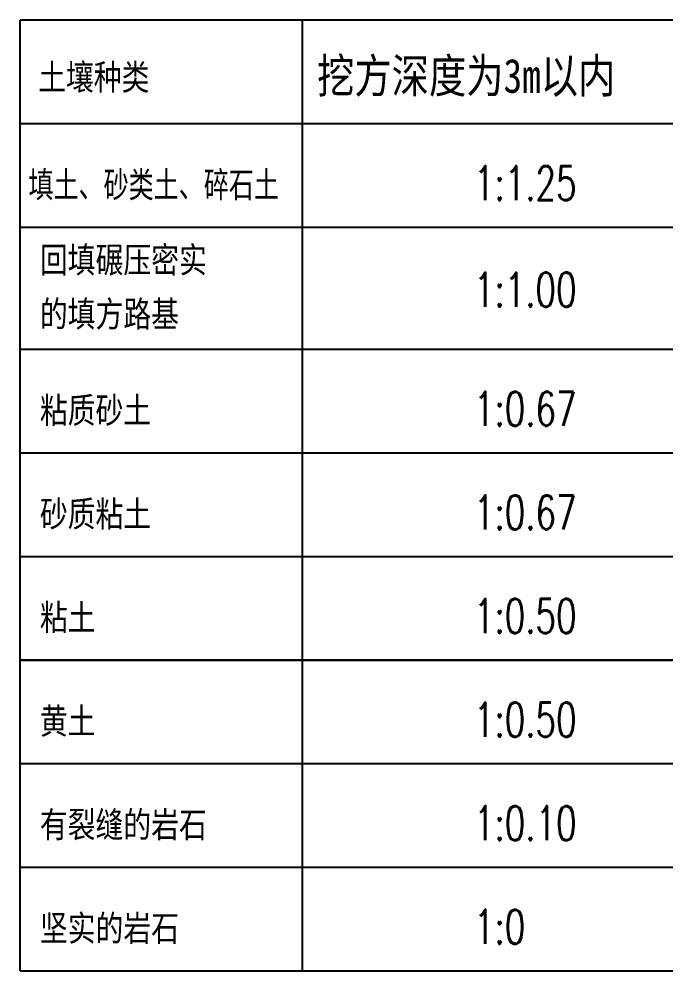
# Model space of a CAD drawing. Header units: millimetres. Extents: x 5592 to 9444, y 2362 to 3548.
# Drawn here: x 9265.9 to 9332.1, y 2775.3 to 2872.8 of the extents above; entities that cross this region are included whole.
import ezdxf

# ---------------------------------------------------------------- set-up
doc = ezdxf.new("R2010")
doc.units = ezdxf.units.MM
doc.header["$LTSCALE"] = 250
doc.layers.get('0').update_dxf_attribs({"linetype": 'CONTINUOUS'})
doc.layers.add('PP-COM', color=7, linetype='CONTINUOUS')
doc.layers.add('标', color=3, linetype='CONTINUOUS')
doc.styles.add('_TCH_DIM', font='tssdeng.shx', dxfattribs={"bigfont": 'tssdchn.shx'})
doc.styles.add('_TWT_PIPEDN', font='SimSun.ttf', dxfattribs={"width": 0.8, "height": 2, "bigfont": 'HZTXT'})
doc.styles.add('DIM_FONT', font='SIMPLEX.shx', dxfattribs={"width": 0.8})

msp = doc.modelspace()

# ---------------------------------------------------------------- linework, layer by layer
at = {"color": 7, "const_width": 0.212}
for points in [[(9265.995, 2872.742), (9386.735, 2872.742)], [(9265.995, 2872.742), (9265.995, 2851.53)], [(9294.896, 2872.742), (9294.896, 2851.53)], [(9265.995, 2862.136), (9386.735, 2862.136)], [(9265.995, 2862.136), (9386.735, 2862.136)], [(9265.995, 2851.53), (9386.735, 2851.53)], [(9265.995, 2851.53), (9386.735, 2851.53)], [(9265.995, 2839.03), (9386.735, 2839.03)]]:
    msp.add_lwpolyline(points, dxfattribs=at)
at = {"layer": 'PP-COM', "color": 7, "const_width": 0.212}
for points in [[(9265.995, 2862.136), (9265.995, 2828.424)], [(9265.995, 2862.136), (9265.995, 2828.424)], [(9294.896, 2862.136), (9294.896, 2828.424)], [(9294.896, 2862.136), (9294.896, 2828.424)], [(9294.896, 2851.53), (9294.896, 2817.818)], [(9294.896, 2851.53), (9294.896, 2817.818)], [(9294.896, 2851.53), (9294.896, 2817.818)], [(9265.995, 2828.424), (9386.735, 2828.424)], [(9265.995, 2817.818), (9386.735, 2817.818)], [(9294.896, 2817.818), (9294.896, 2775.394)], [(9265.995, 2807.212), (9386.735, 2807.212)], [(9265.995, 2807.212), (9386.735, 2807.212)], [(9294.896, 2807.212), (9294.896, 2775.394)], [(9294.896, 2807.212), (9294.896, 2775.394)], [(9265.995, 2796.606), (9386.735, 2796.606)], [(9265.995, 2786), (9386.735, 2786)], [(9265.995, 2775.394), (9386.735, 2775.394)]]:
    msp.add_lwpolyline(points, dxfattribs=at)
at = {"layer": '标', "color": 7, "const_width": 0.212}
for points in [[(9265.995, 2851.53), (9265.995, 2817.818)], [(9265.995, 2851.53), (9265.995, 2817.818)], [(9265.995, 2851.53), (9265.995, 2817.818)], [(9265.995, 2817.818), (9265.995, 2775.394)], [(9265.995, 2807.212), (9265.995, 2775.394)], [(9265.995, 2807.212), (9265.995, 2775.394)]]:
    msp.add_lwpolyline(points, dxfattribs=at)

# ---------------------------------------------------------------- texts
at = {"layer": 'PP-COM', "color": 7, "style": 'DIM_FONT', "width": 0.7}
for s, p in [('1:1.25', (9312.487, 2854.294)), ('1:1.00', (9312.487, 2843.387)), ('1:0.67', (9312.487, 2831.188)), ('1:0.67', (9312.487, 2820.582)), ('1:0.50', (9312.487, 2809.976)), ('1:0.50', (9312.487, 2799.37)), ('1:0.10', (9312.487, 2788.764)), ('1:0', (9312.487, 2778.158))]:
    msp.add_text(s, height=3.5, dxfattribs=at).set_placement(p)
at = {"layer": '标', "color": 7}
for s, height, style, width, p in [('挖方深度为3m以内', 3.5, '_TWT_PIPEDN', 0.8, (9296.413, 2865.291)), ('填土、砂类土、碎石土', 3, '_TCH_DIM', 0.9, (9266.855, 2854.294))]:
    msp.add_text(s, height=height, dxfattribs=dict(at, style=style, width=width)).set_placement(p)
at = {"layer": '标', "color": 7, "style": '_TCH_DIM'}
for s, p in [('土壤种类', (9267.839, 2865.291)), ('回填碾压密实', (9268.023, 2846.585)), ('的填方路基', (9268.023, 2841.044)), ('粘质砂土', (9268.023, 2831.188)), ('砂质粘土', (9268.023, 2820.582)), ('粘土', (9268.023, 2809.976)), ('黄土', (9268.023, 2799.37)), ('有裂缝的岩石', (9268.023, 2788.764)), ('坚实的岩石', (9268.023, 2778.158))]:
    msp.add_text(s, height=3, dxfattribs=at).set_placement(p)

doc.saveas('drawing.dxf')
